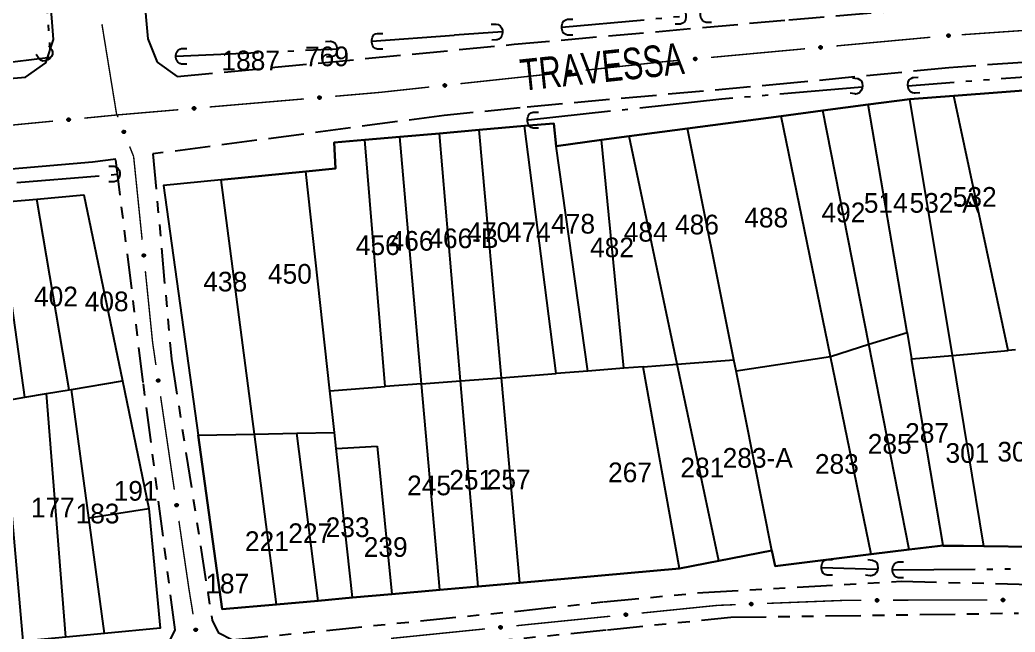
# Model space of a CAD drawing. Extents: x 201225 to 202591, y 4854937 to 4856079.
# Drawn here: x 201723.5 to 201850, y 4855052.7 to 4855130.5 of the extents above; entities that cross this region are included whole.
import ezdxf
from ezdxf.enums import TextEntityAlignment as Align

# ---------------------------------------------------------------- set-up
doc = ezdxf.new("R2010")
doc.units = 0
doc.header["$LTSCALE"] = 1.5
doc.header["$MEASUREMENT"] = 0
for name, pattern in [('TRACO_05', [11, 7, -1, 0.5, -1, 0.5, -1]), ('TRACO_11', [8, 3, -1, 3, -1]), ('TRACO_25', [8, 3, -1, 1, -1, 1, -1])]:
    doc.linetypes.add(name, pattern=pattern)
for name, color, linetype in [('CD_MALHA_LOTES', 7, 'CONTINUOUS'), ('HD-VALAS-DRENOS', 170, 'CONTINUOUS'), ('RU-QUADRA', 210, 'CONTINUOUS'), ('SV-BUEIRO-VALA', 7, 'CONTINUOUS'), ('SV-EIXO-RUA-N-PAV', 6, 'CONTINUOUS'), ('SV-EIXO-RUA-PAV', 20, 'CONTINUOUS'), ('SV-RUA-NAO-PAV', 7, 'CONTINUOUS'), ('SV-RUA-PAVIM', 7, 'CONTINUOUS'), ('SV-TXT-RUA-PAV', 7, 'CONTINUOUS'), ('Th_NmrPort', 7, 'CONTINUOUS')]:
    doc.layers.add(name, color=color, linetype=linetype)
doc.styles.add('ARIAL', font='ARIAL.SHX')

# ---------------------------------------------------------------- blocks, each defined once
blk = doc.blocks.new('COD120', base_point=(202325.86, 4856054.02))
at = {"layer": 'SV-BUEIRO-VALA'}
blk.add_lwpolyline([(202324.86, 4856052.62), (202324.86, 4856053.203333), (202324.86, 4856053.290833), (202324.943333, 4856053.524167), (202325.11, 4856053.786667), (202325.36, 4856053.9325), (202325.693333, 4856054.02), (202326.026667, 4856054.02), (202326.36, 4856053.9325), (202326.61, 4856053.786667), (202326.776667, 4856053.524167), (202326.86, 4856053.290833), (202326.86, 4856053.203333), (202326.86, 4856052.62)], dxfattribs=at)

msp = doc.modelspace()

# ---------------------------------------------------------------- linework, layer by layer
at = {"layer": 'CD_MALHA_LOTES', "linetype": 'Continuous', "flags": 128}
for points in [[(201842.23, 4855120.83), (201853.87, 4855121.71)], [(201831.36, 4855119.71), (201836.64, 4855120.41)], [(201836.64, 4855120.41), (201842.23, 4855120.83)], [(201842.04, 4855087.86), (201836.64, 4855120.41)], [(201849.13, 4855088.48), (201842.23, 4855120.83)], [(201825.59, 4855118.95), (201831.36, 4855119.71)], [(201836.28, 4855090.76), (201831.36, 4855119.71)], [(201808.39, 4855116.66), (201820.29, 4855118.24)], [(201820.29, 4855118.24), (201825.59, 4855118.95)], [(201826.56, 4855087.73), (201820.29, 4855118.24)], [(201831.44, 4855089.26), (201825.59, 4855118.95)], [(201776.85, 4855116.04), (201781.9, 4855116.49)], [(201781.9, 4855116.49), (201787.67, 4855116.99)], [(201784.74, 4855085.02), (201781.9, 4855116.49)], [(201787.67, 4855116.99), (201791.4, 4855117.32)], [(201791.7, 4855085.55), (201787.67, 4855116.99)], [(201791.4, 4855117.32), (201791.69, 4855114.44)], [(201800.99, 4855115.68), (201808.39, 4855116.66)], [(201814.27, 4855087.29), (201808.39, 4855116.66)], [(201763.5, 4855114.88), (201767.36, 4855115.21)], [(201767.36, 4855115.21), (201771.81, 4855115.6)], [(201769.96, 4855083.89), (201767.36, 4855115.21)], [(201771.81, 4855115.6), (201776.85, 4855116.04)], [(201774.59, 4855084.24), (201771.81, 4855115.6)], [(201779.54, 4855084.62), (201776.85, 4855116.04)], [(201791.69, 4855114.44), (201797.47, 4855115.21)], [(201797.47, 4855115.21), (201800.99, 4855115.68)], [(201800.31, 4855086.22), (201797.47, 4855115.21)], [(201807.09, 4855086.74), (201800.99, 4855115.68)], [(201763.64, 4855111.57), (201763.5, 4855114.88)], [(201795.71, 4855085.86), (201791.69, 4855114.44)], [(201759.88, 4855111.2), (201763.64, 4855111.57)], [(201749.13, 4855110.14), (201741.78, 4855109.41)], [(201749.13, 4855110.14), (201759.88, 4855111.2)], [(201753.34, 4855077.87), (201749.13, 4855110.14)], [(201762.94, 4855083.35), (201759.88, 4855111.2)], [(201741.78, 4855109.41), (201746.18, 4855077.74)], [(201720.7, 4855107.25), (201725.68, 4855107.71)], [(201725.68, 4855107.71), (201731.67, 4855108.25)], [(201729.8, 4855083.48), (201725.68, 4855107.71)], [(201731.67, 4855108.25), (201736.6, 4855084.61)], [(201724.19, 4855082.54), (201720.7, 4855107.25)], [(201831.44, 4855089.26), (201836.28, 4855090.76)], [(201836.28, 4855090.76), (201836.85, 4855087.4)], [(201826.56, 4855087.73), (201831.44, 4855089.26)], [(201836.57, 4855063.2), (201831.44, 4855089.26)], [(201814.56, 4855085.88), (201826.56, 4855087.73)], [(201831.72, 4855062.59), (201826.56, 4855087.73)], [(201836.85, 4855087.4), (201842.04, 4855087.86)], [(201840.88, 4855063.7), (201836.85, 4855087.4)], [(201842.04, 4855087.86), (201849.13, 4855088.48)], [(201846.06, 4855063.61), (201842.04, 4855087.86)], [(201850.07, 4855088.56), (201849.13, 4855088.48)], [(201800.31, 4855086.22), (201795.71, 4855085.86)], [(201802.75, 4855086.4), (201800.31, 4855086.22)], [(201802.75, 4855086.4), (201807.09, 4855086.74)], [(201807.38, 4855060.78), (201802.75, 4855086.4)], [(201807.09, 4855086.74), (201814.27, 4855087.29)], [(201812.35, 4855061.76), (201807.09, 4855086.74)], [(201814.56, 4855085.88), (201814.27, 4855087.29)], [(201779.54, 4855084.62), (201784.74, 4855085.02)], [(201784.74, 4855085.02), (201791.7, 4855085.55)], [(201787.08, 4855058.98), (201784.74, 4855085.02)], [(201795.71, 4855085.86), (201791.7, 4855085.55)], [(201819.12, 4855063.09), (201814.56, 4855085.88)], [(201730.1, 4855083.53), (201736.6, 4855084.61)], [(201736.6, 4855084.61), (201739.95, 4855068.4)], [(201762.94, 4855083.35), (201769.96, 4855083.89)], [(201774.59, 4855084.24), (201769.96, 4855083.89)], [(201774.59, 4855084.24), (201779.54, 4855084.62)], [(201776.9, 4855058.07), (201774.59, 4855084.24)], [(201781.78, 4855058.51), (201779.54, 4855084.62)], [(201721.28, 4855082.06), (201724.19, 4855082.54)], [(201724.19, 4855082.54), (201726.94, 4855083)], [(201726.94, 4855083), (201729.8, 4855083.48)], [(201729.4, 4855052.08), (201726.94, 4855083)], [(201729.8, 4855083.48), (201730.1, 4855083.53)], [(201732.3, 4855067.24), (201730.1, 4855083.53)], [(201763.52, 4855078.06), (201762.94, 4855083.35)], [(201746.18, 4855077.74), (201753.34, 4855077.87)], [(201749.26, 4855055.61), (201746.18, 4855077.74)], [(201753.34, 4855077.87), (201758.75, 4855077.97)], [(201756.16, 4855056.23), (201753.34, 4855077.87)], [(201758.75, 4855077.97), (201763.52, 4855078.06)], [(201761.46, 4855056.7), (201758.75, 4855077.97)], [(201763.74, 4855076.02), (201763.52, 4855078.06)], [(201723.96, 4855051.56), (201721.75, 4855076.75)], [(201763.74, 4855076.02), (201768.96, 4855076.33)], [(201765.82, 4855057.09), (201763.74, 4855076.02)], [(201768.96, 4855076.33), (201770.79, 4855057.53)], [(201732.3, 4855067.24), (201739.95, 4855068.4)], [(201739.95, 4855068.4), (201741.35, 4855053.23)], [(201734.28, 4855052.55), (201732.3, 4855067.24)], [(201840.88, 4855063.7), (201836.57, 4855063.2)], [(201846.06, 4855063.61), (201840.88, 4855063.7)], [(201852.25, 4855063.55), (201846.06, 4855063.61)], [(201819.12, 4855063.09), (201812.35, 4855061.76)], [(201819.52, 4855061.08), (201819.12, 4855063.09)], [(201831.72, 4855062.59), (201819.52, 4855061.08)], [(201836.57, 4855063.2), (201831.72, 4855062.59)], [(201812.35, 4855061.76), (201807.38, 4855060.78)], [(201807.38, 4855060.78), (201787.08, 4855058.98)], [(201781.78, 4855058.51), (201776.9, 4855058.07)], [(201787.08, 4855058.98), (201781.78, 4855058.51)], [(201765.82, 4855057.09), (201761.46, 4855056.7)], [(201770.79, 4855057.53), (201765.82, 4855057.09)], [(201776.9, 4855058.07), (201770.79, 4855057.53)], [(201756.16, 4855056.23), (201749.26, 4855055.61)], [(201761.46, 4855056.7), (201756.16, 4855056.23)], [(201741.35, 4855053.23), (201734.28, 4855052.55)]]:
    msp.add_lwpolyline(points, dxfattribs=at)
at = {"layer": 'HD-VALAS-DRENOS', "linetype": 'TRACO_05'}
for points in [[(201725.07, 4855158.25, 9.18), (201727.43, 4855125.69, 8.89), (201710.87, 4855123.67, 9.33), (201695.95, 4855122.49, 9.37)], [(201792.41, 4855129.53, 7.92), (201808.18, 4855130.97, 7.43)], [(201768.25, 4855127.75, 8.7), (201778.77, 4855128.54, 8.7), (201784.87, 4855128.97, 8.13)], [(201743.37, 4855125.83, 9.27), (201763.85, 4855126.79, 8.74)], [(201886.42, 4855126.8, 4.1), (201858.72, 4855123.76, 5.14), (201836.39, 4855122.06, 5.94)], [(201830.59, 4855121.91, 5.97), (201812.75, 4855120.39, 6.78), (201798.61, 4855118.85, 7.22), (201788.03, 4855117.72, 7.77)], [(201628.72, 4855101.63, 10.17), (201690.28, 4855107.04, 9.69), (201736.24, 4855110.89, 9.24)], [(201825.39, 4855060.93, 7.67), (201832.54, 4855060.72, 7.45)], [(201834.44, 4855060.62, 7.45), (201852, 4855060.76, 7.45)]]:
    msp.add_polyline3d(points, dxfattribs=at)
at = {"layer": 'RU-QUADRA', "linetype": 'Continuous', "flags": 128}
for points in [[(201853.87, 4855121.71), (201842.23, 4855120.83), (201836.64, 4855120.41), (201831.36, 4855119.71), (201825.59, 4855118.95), (201820.29, 4855118.24), (201808.39, 4855116.66), (201800.99, 4855115.68), (201797.47, 4855115.21), (201791.69, 4855114.44), (201791.4, 4855117.32), (201787.67, 4855116.99), (201781.9, 4855116.49), (201776.85, 4855116.04), (201771.81, 4855115.6), (201767.36, 4855115.21), (201763.5, 4855114.88), (201763.64, 4855111.57), (201759.88, 4855111.2), (201749.13, 4855110.14), (201741.78, 4855109.41), (201746.18, 4855077.74), (201749.26, 4855055.61), (201756.16, 4855056.23), (201761.46, 4855056.7), (201765.82, 4855057.09), (201770.79, 4855057.53), (201776.9, 4855058.07), (201781.78, 4855058.51), (201787.08, 4855058.98), (201807.38, 4855060.78), (201812.35, 4855061.76), (201819.12, 4855063.09), (201819.52, 4855061.08), (201831.72, 4855062.59), (201836.57, 4855063.2), (201840.87, 4855063.73), (201840.88, 4855063.66), (201846.06, 4855063.61), (201852.25, 4855063.55)], [(201720.7, 4855107.25), (201725.68, 4855107.71), (201731.67, 4855108.25), (201736.6, 4855084.61), (201739.95, 4855068.4), (201741.35, 4855053.23), (201734.28, 4855052.55), (201729.4, 4855052.08), (201723.96, 4855051.56), (201714.25, 4855050.21)]]:
    msp.add_lwpolyline(points, dxfattribs=at)
at = {"layer": 'SV-EIXO-RUA-N-PAV', "const_width": 0.18}
for points in [[(201802.54, 4855055.13), (201811.49, 4855056.04)], [(201811.49, 4855056.04), (201812.2, 4855056.11)], [(201812.2, 4855056.11), (201814.49, 4855056.2)], [(201818.48, 4855056.36), (201828.48, 4855056.75)], [(201828.48, 4855056.75), (201828.51, 4855056.75)], [(201828.51, 4855056.75), (201830.48, 4855056.76)], [(201834.48, 4855056.77), (201846.48, 4855056.8)], [(201789.34, 4855053.8), (201798.56, 4855054.73)], [(201786.62, 4855053.52), (201788.61, 4855053.73)], [(201788.61, 4855053.73), (201789.34, 4855053.8)], [(201770.7, 4855051.91), (201782.64, 4855053.12)]]:
    msp.add_lwpolyline(points, dxfattribs=at)
at = {"layer": 'SV-EIXO-RUA-N-PAV'}
for points in [[(201816.34, 4855056.38), (201816.37, 4855056.42), (201816.4, 4855056.44), (201816.44, 4855056.46), (201816.47, 4855056.46), (201816.51, 4855056.46), (201816.54, 4855056.45), (201816.58, 4855056.43), (201816.62, 4855056.4), (201816.64, 4855056.36), (201816.65, 4855056.32), (201816.66, 4855056.29), (201816.66, 4855056.25), (201816.65, 4855056.22), (201816.63, 4855056.18), (201816.59, 4855056.14), (201816.56, 4855056.12), (201816.52, 4855056.11), (201816.49, 4855056.11), (201816.45, 4855056.11), (201816.42, 4855056.12), (201816.38, 4855056.14), (201816.34, 4855056.17), (201816.32, 4855056.2), (201816.31, 4855056.24), (201816.31, 4855056.27), (201816.31, 4855056.31), (201816.31, 4855056.35), (201816.34, 4855056.38)], [(201832.33, 4855056.87), (201832.37, 4855056.91), (201832.4, 4855056.93), (201832.44, 4855056.94), (201832.47, 4855056.94), (201832.51, 4855056.94), (201832.54, 4855056.93), (201832.58, 4855056.91), (201832.61, 4855056.87), (201832.63, 4855056.83), (201832.65, 4855056.8), (201832.65, 4855056.76), (201832.65, 4855056.73), (201832.63, 4855056.69), (201832.61, 4855056.66), (201832.58, 4855056.62), (201832.54, 4855056.6), (201832.51, 4855056.59), (201832.47, 4855056.59), (201832.44, 4855056.59), (201832.4, 4855056.6), (201832.37, 4855056.62), (201832.33, 4855056.66), (201832.31, 4855056.69), (201832.3, 4855056.73), (201832.3, 4855056.76), (201832.3, 4855056.8), (201832.31, 4855056.83), (201832.33, 4855056.87)], [(201848.33, 4855056.91), (201848.37, 4855056.95), (201848.4, 4855056.97), (201848.44, 4855056.98), (201848.47, 4855056.98), (201848.51, 4855056.98), (201848.54, 4855056.97), (201848.58, 4855056.95), (201848.61, 4855056.91), (201848.63, 4855056.88), (201848.65, 4855056.84), (201848.65, 4855056.81), (201848.65, 4855056.77), (201848.63, 4855056.74), (201848.61, 4855056.7), (201848.58, 4855056.66), (201848.54, 4855056.64), (201848.51, 4855056.63), (201848.47, 4855056.63), (201848.44, 4855056.63), (201848.4, 4855056.64), (201848.37, 4855056.66), (201848.33, 4855056.7), (201848.31, 4855056.73), (201848.3, 4855056.77), (201848.3, 4855056.8), (201848.3, 4855056.84), (201848.31, 4855056.88), (201848.33, 4855056.91)], [(201800.39, 4855055.03), (201800.42, 4855055.07), (201800.46, 4855055.09), (201800.49, 4855055.11), (201800.53, 4855055.11), (201800.56, 4855055.11), (201800.6, 4855055.1), (201800.63, 4855055.09), (201800.67, 4855055.06), (201800.7, 4855055.02), (201800.71, 4855054.99), (201800.72, 4855054.95), (201800.72, 4855054.92), (201800.71, 4855054.88), (201800.7, 4855054.84), (201800.66, 4855054.81), (201800.63, 4855054.78), (201800.6, 4855054.77), (201800.56, 4855054.76), (201800.52, 4855054.76), (201800.49, 4855054.77), (201800.45, 4855054.78), (201800.41, 4855054.82), (201800.39, 4855054.85), (201800.37, 4855054.88), (201800.37, 4855054.92), (201800.37, 4855054.95), (201800.37, 4855054.99), (201800.39, 4855055.03)], [(201784.47, 4855053.42), (201784.5, 4855053.46), (201784.54, 4855053.48), (201784.57, 4855053.5), (201784.61, 4855053.5), (201784.64, 4855053.5), (201784.68, 4855053.5), (201784.72, 4855053.48), (201784.75, 4855053.45), (201784.78, 4855053.41), (201784.8, 4855053.38), (201784.8, 4855053.34), (201784.8, 4855053.31), (201784.79, 4855053.27), (201784.78, 4855053.23), (201784.74, 4855053.2), (201784.71, 4855053.17), (201784.68, 4855053.16), (201784.64, 4855053.15), (201784.61, 4855053.15), (201784.57, 4855053.16), (201784.53, 4855053.17), (201784.5, 4855053.21), (201784.47, 4855053.24), (201784.46, 4855053.27), (201784.45, 4855053.31), (201784.45, 4855053.34), (201784.45, 4855053.38), (201784.47, 4855053.42)]]:
    msp.add_lwpolyline(points, close=True, dxfattribs=at)
for points in [[(201816.31, 4855056.35), (201816.62, 4855056.4)], [(201816.31, 4855056.31), (201816.64, 4855056.36)], [(201816.31, 4855056.29), (201816.64, 4855056.34)], [(201816.31, 4855056.27), (201816.65, 4855056.32)], [(201816.31, 4855056.26), (201816.66, 4855056.3)], [(201816.31, 4855056.24), (201816.66, 4855056.29)], [(201816.32, 4855056.33), (201816.63, 4855056.38)], [(201816.32, 4855056.22), (201816.66, 4855056.27)], [(201816.32, 4855056.2), (201816.66, 4855056.25)], [(201816.33, 4855056.36), (201816.6, 4855056.41)], [(201816.33, 4855056.19), (201816.65, 4855056.23)], [(201816.34, 4855056.38), (201816.58, 4855056.43)], [(201816.34, 4855056.17), (201816.65, 4855056.22)], [(201816.36, 4855056.4), (201816.56, 4855056.44)], [(201816.37, 4855056.42), (201816.54, 4855056.45)], [(201816.37, 4855056.15), (201816.63, 4855056.2)], [(201816.38, 4855056.14), (201816.63, 4855056.18)], [(201816.39, 4855056.43), (201816.52, 4855056.45)], [(201816.4, 4855056.44), (201816.51, 4855056.46)], [(201816.4, 4855056.13), (201816.6, 4855056.16)], [(201816.42, 4855056.12), (201816.59, 4855056.14)], [(201816.44, 4855056.11), (201816.57, 4855056.13)], [(201816.45, 4855056.11), (201816.56, 4855056.12)], [(201832.3, 4855056.8), (201832.63, 4855056.83)], [(201832.3, 4855056.78), (201832.64, 4855056.82)], [(201832.3, 4855056.76), (201832.65, 4855056.8)], [(201832.3, 4855056.75), (201832.65, 4855056.78)], [(201832.3, 4855056.73), (201832.65, 4855056.76)], [(201832.31, 4855056.83), (201832.61, 4855056.87)], [(201832.31, 4855056.82), (201832.62, 4855056.85)], [(201832.31, 4855056.71), (201832.65, 4855056.75)], [(201832.31, 4855056.69), (201832.65, 4855056.73)], [(201832.32, 4855056.85), (201832.59, 4855056.89)], [(201832.32, 4855056.67), (201832.64, 4855056.71)], [(201832.33, 4855056.87), (201832.58, 4855056.91)], [(201832.33, 4855056.66), (201832.63, 4855056.69)], [(201832.35, 4855056.89), (201832.55, 4855056.92)], [(201832.35, 4855056.64), (201832.62, 4855056.67)], [(201832.37, 4855056.91), (201832.54, 4855056.93)], [(201832.37, 4855056.62), (201832.61, 4855056.66)], [(201832.39, 4855056.92), (201832.52, 4855056.93)], [(201832.39, 4855056.61), (201832.59, 4855056.64)], [(201832.4, 4855056.93), (201832.51, 4855056.94)], [(201832.4, 4855056.6), (201832.58, 4855056.62)], [(201832.42, 4855056.6), (201832.55, 4855056.61)], [(201832.44, 4855056.59), (201832.54, 4855056.6)], [(201848.3, 4855056.84), (201848.63, 4855056.88)], [(201848.3, 4855056.82), (201848.64, 4855056.86)], [(201848.3, 4855056.8), (201848.65, 4855056.84)], [(201848.3, 4855056.79), (201848.65, 4855056.82)], [(201848.3, 4855056.77), (201848.65, 4855056.81)], [(201848.31, 4855056.88), (201848.61, 4855056.91)], [(201848.31, 4855056.86), (201848.62, 4855056.9)], [(201848.31, 4855056.75), (201848.65, 4855056.79)], [(201848.31, 4855056.73), (201848.65, 4855056.77)], [(201848.32, 4855056.89), (201848.59, 4855056.93)], [(201848.32, 4855056.72), (201848.64, 4855056.75)], [(201848.33, 4855056.91), (201848.58, 4855056.95)], [(201848.33, 4855056.7), (201848.63, 4855056.74)], [(201848.35, 4855056.93), (201848.55, 4855056.96)], [(201848.35, 4855056.68), (201848.62, 4855056.72)], [(201848.37, 4855056.95), (201848.54, 4855056.97)], [(201848.37, 4855056.66), (201848.61, 4855056.7)], [(201848.39, 4855056.96), (201848.52, 4855056.97)], [(201848.39, 4855056.66), (201848.59, 4855056.68)], [(201848.4, 4855056.97), (201848.51, 4855056.98)], [(201848.4, 4855056.64), (201848.58, 4855056.66)], [(201848.42, 4855056.64), (201848.55, 4855056.65)], [(201848.44, 4855056.63), (201848.54, 4855056.64)], [(201800.37, 4855054.99), (201800.67, 4855055.06)], [(201800.37, 4855054.95), (201800.7, 4855055.02)], [(201800.37, 4855054.94), (201800.7, 4855055.01)], [(201800.37, 4855054.92), (201800.71, 4855054.99)], [(201800.37, 4855054.9), (201800.72, 4855054.97)], [(201800.37, 4855054.88), (201800.72, 4855054.95)], [(201800.38, 4855055.01), (201800.65, 4855055.07)], [(201800.38, 4855054.97), (201800.68, 4855055.04)], [(201800.38, 4855054.87), (201800.72, 4855054.93)], [(201800.39, 4855055.03), (201800.63, 4855055.09)], [(201800.39, 4855054.85), (201800.72, 4855054.92)], [(201800.4, 4855054.83), (201800.71, 4855054.9)], [(201800.41, 4855055.05), (201800.61, 4855055.1)], [(201800.41, 4855054.82), (201800.71, 4855054.88)], [(201800.42, 4855055.07), (201800.6, 4855055.1)], [(201800.44, 4855055.08), (201800.57, 4855055.11)], [(201800.44, 4855054.8), (201800.7, 4855054.86)], [(201800.45, 4855054.78), (201800.7, 4855054.84)], [(201800.46, 4855055.09), (201800.56, 4855055.11)], [(201800.48, 4855054.78), (201800.67, 4855054.82)], [(201800.49, 4855054.77), (201800.66, 4855054.81)], [(201800.51, 4855054.76), (201800.64, 4855054.79)], [(201800.52, 4855054.76), (201800.63, 4855054.78)], [(201784.45, 4855053.38), (201784.75, 4855053.45)], [(201784.45, 4855053.34), (201784.78, 4855053.41)], [(201784.45, 4855053.33), (201784.78, 4855053.4)], [(201784.45, 4855053.31), (201784.8, 4855053.38)], [(201784.46, 4855053.36), (201784.76, 4855053.43)], [(201784.46, 4855053.29), (201784.8, 4855053.36)], [(201784.46, 4855053.27), (201784.8, 4855053.34)], [(201784.47, 4855053.42), (201784.72, 4855053.48)], [(201784.47, 4855053.4), (201784.73, 4855053.46)], [(201784.47, 4855053.26), (201784.8, 4855053.33)], [(201784.47, 4855053.24), (201784.8, 4855053.31)], [(201784.48, 4855053.22), (201784.79, 4855053.29)], [(201784.49, 4855053.44), (201784.69, 4855053.49)], [(201784.5, 4855053.46), (201784.68, 4855053.5)], [(201784.5, 4855053.21), (201784.79, 4855053.27)], [(201784.52, 4855053.47), (201784.65, 4855053.5)], [(201784.52, 4855053.19), (201784.78, 4855053.25)], [(201784.53, 4855053.17), (201784.78, 4855053.23)], [(201784.54, 4855053.48), (201784.64, 4855053.5)], [(201784.56, 4855053.17), (201784.75, 4855053.21)], [(201784.57, 4855053.16), (201784.74, 4855053.2)], [(201784.59, 4855053.16), (201784.72, 4855053.18)], [(201784.61, 4855053.15), (201784.71, 4855053.17)]]:
    msp.add_lwpolyline(points, dxfattribs=at)
at = {"layer": 'SV-EIXO-RUA-PAV', "const_width": 0.18}
for points in [[(201733.97, 4855129.91), (201735.74, 4855119.05)], [(201843.23, 4855128.57), (201855.2, 4855129.4)], [(201827.29, 4855127.15), (201839.24, 4855128.25)], [(201811.36, 4855125.69), (201823.31, 4855126.79)], [(201805.43, 4855125.15), (201807.38, 4855125.33)], [(201795.44, 4855124.07), (201805.38, 4855125.15)], [(201805.38, 4855125.15), (201805.43, 4855125.15)], [(201779.53, 4855122.36), (201791.47, 4855123.64)], [(201769.38, 4855121.26), (201775.56, 4855121.93)], [(201747.67, 4855119.4), (201759.63, 4855120.42)], [(201763.61, 4855120.76), (201768.6, 4855121.19)], [(201768.6, 4855121.19), (201769.38, 4855121.26)], [(201735.74, 4855119.05), (201735.82, 4855118.56)], [(201735.84, 4855118.38), (201743.69, 4855119.05)], [(201731.74, 4855117.98), (201735.72, 4855118.37)], [(201735.72, 4855118.37), (201735.84, 4855118.38)], [(201735.82, 4855118.56), (201736.01, 4855118.09)], [(201715.81, 4855116.45), (201727.75, 4855117.6)], [(201737.49, 4855114.38), (201737.86, 4855113.45)], [(201737.86, 4855113.45), (201738, 4855113.1)], [(201738, 4855113.1), (201739.08, 4855102.53)], [(201739.49, 4855098.55), (201740.4, 4855089.6)], [(201740.4, 4855089.6), (201740.41, 4855089.5)], [(201740.41, 4855089.5), (201740.83, 4855086.63)], [(201741.42, 4855082.67), (201743.17, 4855070.8)], [(201743.75, 4855066.84), (201744.92, 4855058.93)], [(201744.92, 4855058.93), (201745.03, 4855058.17)], [(201745.03, 4855058.17), (201745.55, 4855054.98)]]:
    msp.add_lwpolyline(points, dxfattribs=at)
at = {"layer": 'SV-EIXO-RUA-PAV'}
for points in [[(201841.41, 4855128.56), (201841.44, 4855128.6), (201841.48, 4855128.62), (201841.51, 4855128.64), (201841.54, 4855128.64), (201841.58, 4855128.64), (201841.62, 4855128.63), (201841.65, 4855128.61), (201841.69, 4855128.58), (201841.71, 4855128.54), (201841.73, 4855128.51), (201841.73, 4855128.47), (201841.73, 4855128.44), (201841.72, 4855128.4), (201841.71, 4855128.37), (201841.67, 4855128.33), (201841.64, 4855128.3), (201841.6, 4855128.29), (201841.57, 4855128.29), (201841.53, 4855128.29), (201841.5, 4855128.3), (201841.46, 4855128.32), (201841.42, 4855128.35), (201841.4, 4855128.38), (201841.39, 4855128.42), (201841.38, 4855128.45), (201841.38, 4855128.49), (201841.39, 4855128.52), (201841.41, 4855128.56)], [(201825.15, 4855127.07), (201825.18, 4855127.11), (201825.21, 4855127.13), (201825.25, 4855127.15), (201825.28, 4855127.15), (201825.32, 4855127.15), (201825.35, 4855127.14), (201825.39, 4855127.13), (201825.43, 4855127.09), (201825.45, 4855127.06), (201825.47, 4855127.02), (201825.48, 4855126.99), (201825.47, 4855126.95), (201825.47, 4855126.92), (201825.45, 4855126.88), (201825.42, 4855126.84), (201825.38, 4855126.82), (201825.35, 4855126.8), (201825.31, 4855126.8), (201825.28, 4855126.8), (201825.24, 4855126.81), (201825.2, 4855126.82), (201825.17, 4855126.86), (201825.14, 4855126.89), (201825.13, 4855126.92), (201825.12, 4855126.96), (201825.12, 4855126.99), (201825.13, 4855127.03), (201825.15, 4855127.07)], [(201809.21, 4855125.61), (201809.25, 4855125.65), (201809.28, 4855125.67), (201809.31, 4855125.69), (201809.35, 4855125.69), (201809.38, 4855125.69), (201809.42, 4855125.68), (201809.46, 4855125.67), (201809.5, 4855125.63), (201809.52, 4855125.6), (201809.54, 4855125.56), (201809.54, 4855125.53), (201809.54, 4855125.5), (201809.53, 4855125.46), (201809.51, 4855125.42), (201809.48, 4855125.38), (201809.45, 4855125.36), (201809.42, 4855125.34), (201809.38, 4855125.34), (201809.34, 4855125.34), (201809.31, 4855125.35), (201809.27, 4855125.36), (201809.23, 4855125.4), (201809.21, 4855125.43), (201809.2, 4855125.46), (201809.19, 4855125.5), (201809.19, 4855125.53), (201809.2, 4855125.57), (201809.21, 4855125.61)], [(201793.3, 4855123.95), (201793.33, 4855123.99), (201793.36, 4855124.02), (201793.4, 4855124.03), (201793.43, 4855124.04), (201793.47, 4855124.04), (201793.5, 4855124.03), (201793.54, 4855124.01), (201793.58, 4855123.98), (201793.6, 4855123.95), (201793.62, 4855123.91), (201793.63, 4855123.88), (201793.63, 4855123.84), (201793.62, 4855123.81), (201793.6, 4855123.77), (201793.57, 4855123.73), (201793.54, 4855123.71), (201793.5, 4855123.69), (201793.47, 4855123.69), (201793.43, 4855123.68), (201793.4, 4855123.69), (201793.36, 4855123.71), (201793.32, 4855123.74), (201793.3, 4855123.77), (201793.28, 4855123.81), (201793.28, 4855123.84), (201793.27, 4855123.88), (201793.28, 4855123.91), (201793.3, 4855123.95)], [(201777.39, 4855122.24), (201777.42, 4855122.27), (201777.46, 4855122.3), (201777.49, 4855122.32), (201777.52, 4855122.32), (201777.56, 4855122.32), (201777.59, 4855122.31), (201777.63, 4855122.3), (201777.67, 4855122.27), (201777.7, 4855122.23), (201777.71, 4855122.2), (201777.72, 4855122.16), (201777.72, 4855122.13), (201777.71, 4855122.09), (201777.69, 4855122.05), (201777.66, 4855122.01), (201777.63, 4855121.99), (201777.6, 4855121.98), (201777.56, 4855121.97), (201777.53, 4855121.97), (201777.49, 4855121.98), (201777.45, 4855121.99), (201777.41, 4855122.02), (201777.39, 4855122.06), (201777.37, 4855122.09), (201777.37, 4855122.13), (201777.37, 4855122.16), (201777.37, 4855122.2), (201777.39, 4855122.24)], [(201761.47, 4855120.69), (201761.5, 4855120.73), (201761.53, 4855120.76), (201761.57, 4855120.77), (201761.6, 4855120.77), (201761.64, 4855120.77), (201761.67, 4855120.77), (201761.71, 4855120.75), (201761.75, 4855120.72), (201761.77, 4855120.68), (201761.79, 4855120.65), (201761.8, 4855120.61), (201761.8, 4855120.58), (201761.79, 4855120.54), (201761.77, 4855120.5), (201761.74, 4855120.46), (201761.7, 4855120.44), (201761.67, 4855120.43), (201761.63, 4855120.42), (201761.6, 4855120.42), (201761.56, 4855120.43), (201761.52, 4855120.45), (201761.49, 4855120.48), (201761.46, 4855120.51), (201761.45, 4855120.55), (201761.44, 4855120.58), (201761.44, 4855120.62), (201761.45, 4855120.65), (201761.47, 4855120.69)], [(201745.53, 4855119.32), (201745.56, 4855119.36), (201745.59, 4855119.39), (201745.63, 4855119.4), (201745.66, 4855119.4), (201745.7, 4855119.4), (201745.73, 4855119.4), (201745.77, 4855119.38), (201745.81, 4855119.35), (201745.83, 4855119.31), (201745.85, 4855119.28), (201745.85, 4855119.24), (201745.85, 4855119.21), (201745.85, 4855119.17), (201745.83, 4855119.13), (201745.8, 4855119.1), (201745.76, 4855119.07), (201745.73, 4855119.06), (201745.69, 4855119.05), (201745.66, 4855119.05), (201745.62, 4855119.06), (201745.58, 4855119.08), (201745.55, 4855119.11), (201745.52, 4855119.14), (201745.51, 4855119.18), (201745.5, 4855119.21), (201745.5, 4855119.25), (201745.51, 4855119.28), (201745.53, 4855119.32)], [(201729.59, 4855117.89), (201729.62, 4855117.93), (201729.66, 4855117.95), (201729.69, 4855117.97), (201729.73, 4855117.97), (201729.76, 4855117.97), (201729.8, 4855117.96), (201729.83, 4855117.95), (201729.87, 4855117.92), (201729.9, 4855117.88), (201729.91, 4855117.85), (201729.92, 4855117.81), (201729.92, 4855117.78), (201729.91, 4855117.74), (201729.89, 4855117.7), (201729.86, 4855117.66), (201729.83, 4855117.64), (201729.79, 4855117.63), (201729.76, 4855117.62), (201729.72, 4855117.62), (201729.69, 4855117.63), (201729.65, 4855117.64), (201729.61, 4855117.68), (201729.59, 4855117.71), (201729.57, 4855117.74), (201729.57, 4855117.78), (201729.57, 4855117.81), (201729.57, 4855117.85), (201729.59, 4855117.89)], [(201736.8, 4855116.41), (201736.84, 4855116.39), (201736.88, 4855116.37), (201736.9, 4855116.34), (201736.91, 4855116.31), (201736.92, 4855116.27), (201736.93, 4855116.24), (201736.92, 4855116.19), (201736.9, 4855116.15), (201736.87, 4855116.12), (201736.85, 4855116.09), (201736.82, 4855116.07), (201736.78, 4855116.07), (201736.74, 4855116.06), (201736.7, 4855116.07), (201736.66, 4855116.09), (201736.62, 4855116.11), (201736.6, 4855116.14), (201736.59, 4855116.18), (201736.58, 4855116.21), (201736.57, 4855116.25), (201736.58, 4855116.29), (201736.6, 4855116.33), (201736.62, 4855116.37), (201736.65, 4855116.39), (201736.68, 4855116.4), (201736.72, 4855116.41), (201736.75, 4855116.42), (201736.8, 4855116.41)], [(201739.38, 4855100.7), (201739.42, 4855100.67), (201739.44, 4855100.63), (201739.46, 4855100.6), (201739.46, 4855100.56), (201739.46, 4855100.53), (201739.45, 4855100.49), (201739.44, 4855100.45), (201739.41, 4855100.42), (201739.37, 4855100.39), (201739.34, 4855100.38), (201739.3, 4855100.37), (201739.27, 4855100.37), (201739.23, 4855100.38), (201739.19, 4855100.39), (201739.16, 4855100.43), (201739.13, 4855100.46), (201739.12, 4855100.49), (201739.11, 4855100.53), (201739.11, 4855100.56), (201739.12, 4855100.6), (201739.13, 4855100.64), (201739.17, 4855100.67), (201739.2, 4855100.7), (201739.23, 4855100.71), (201739.27, 4855100.72), (201739.3, 4855100.72), (201739.34, 4855100.72), (201739.38, 4855100.7)], [(201741.21, 4855084.81), (201741.25, 4855084.78), (201741.28, 4855084.75), (201741.3, 4855084.72), (201741.3, 4855084.68), (201741.3, 4855084.65), (201741.3, 4855084.61), (201741.28, 4855084.57), (201741.26, 4855084.53), (201741.22, 4855084.5), (201741.19, 4855084.49), (201741.15, 4855084.48), (201741.12, 4855084.48), (201741.08, 4855084.48), (201741.04, 4855084.5), (201741, 4855084.53), (201740.98, 4855084.56), (201740.96, 4855084.6), (201740.95, 4855084.63), (201740.95, 4855084.67), (201740.96, 4855084.7), (201740.97, 4855084.74), (201741, 4855084.78), (201741.03, 4855084.81), (201741.07, 4855084.82), (201741.1, 4855084.83), (201741.14, 4855084.83), (201741.17, 4855084.83), (201741.21, 4855084.81)], [(201743.55, 4855068.98), (201743.59, 4855068.95), (201743.61, 4855068.92), (201743.63, 4855068.89), (201743.64, 4855068.85), (201743.64, 4855068.82), (201743.63, 4855068.78), (201743.62, 4855068.74), (201743.59, 4855068.7), (201743.55, 4855068.68), (201743.52, 4855068.66), (201743.49, 4855068.65), (201743.45, 4855068.65), (201743.42, 4855068.66), (201743.38, 4855068.67), (201743.34, 4855068.7), (201743.31, 4855068.73), (201743.3, 4855068.77), (201743.29, 4855068.8), (201743.29, 4855068.84), (201743.29, 4855068.87), (201743.31, 4855068.91), (201743.34, 4855068.95), (201743.37, 4855068.98), (201743.4, 4855068.99), (201743.44, 4855069), (201743.47, 4855069), (201743.51, 4855069), (201743.55, 4855068.98)], [(201745.96, 4855053.17), (201746.01, 4855053.14), (201746.03, 4855053.11), (201746.05, 4855053.07), (201746.06, 4855053.04), (201746.06, 4855053), (201746.05, 4855052.97), (201746.04, 4855052.93), (201746.01, 4855052.89), (201745.98, 4855052.86), (201745.95, 4855052.84), (201745.91, 4855052.84), (201745.88, 4855052.83), (201745.84, 4855052.84), (201745.8, 4855052.85), (201745.76, 4855052.88), (201745.73, 4855052.92), (201745.72, 4855052.95), (201745.71, 4855052.98), (201745.71, 4855053.02), (201745.71, 4855053.05), (201745.73, 4855053.09), (201745.76, 4855053.13), (201745.79, 4855053.16), (201745.82, 4855053.18), (201745.85, 4855053.18), (201745.89, 4855053.19), (201745.93, 4855053.18), (201745.96, 4855053.17)]]:
    msp.add_lwpolyline(points, close=True, dxfattribs=at)
for points in [[(201841.38, 4855128.49), (201841.71, 4855128.54)], [(201841.38, 4855128.45), (201841.73, 4855128.51)], [(201841.39, 4855128.52), (201841.69, 4855128.58)], [(201841.39, 4855128.5), (201841.7, 4855128.56)], [(201841.39, 4855128.47), (201841.72, 4855128.53)], [(201841.39, 4855128.43), (201841.73, 4855128.49)], [(201841.39, 4855128.42), (201841.73, 4855128.47)], [(201841.4, 4855128.54), (201841.67, 4855128.59)], [(201841.4, 4855128.4), (201841.73, 4855128.46)], [(201841.4, 4855128.38), (201841.73, 4855128.44)], [(201841.41, 4855128.56), (201841.65, 4855128.61)], [(201841.41, 4855128.36), (201841.72, 4855128.42)], [(201841.42, 4855128.35), (201841.72, 4855128.4)], [(201841.43, 4855128.58), (201841.63, 4855128.62)], [(201841.44, 4855128.6), (201841.62, 4855128.63)], [(201841.45, 4855128.33), (201841.71, 4855128.38)], [(201841.46, 4855128.61), (201841.59, 4855128.63)], [(201841.46, 4855128.32), (201841.71, 4855128.37)], [(201841.48, 4855128.62), (201841.58, 4855128.64)], [(201841.48, 4855128.31), (201841.68, 4855128.35)], [(201841.5, 4855128.3), (201841.67, 4855128.33)], [(201841.52, 4855128.29), (201841.65, 4855128.32)], [(201841.53, 4855128.29), (201841.64, 4855128.3)], [(201825.12, 4855126.99), (201825.45, 4855127.06)], [(201825.12, 4855126.96), (201825.47, 4855127.02)], [(201825.13, 4855127.03), (201825.43, 4855127.09)], [(201825.13, 4855127.01), (201825.44, 4855127.08)], [(201825.13, 4855126.98), (201825.46, 4855127.04)], [(201825.13, 4855126.94), (201825.47, 4855127)], [(201825.13, 4855126.92), (201825.48, 4855126.99)], [(201825.14, 4855127.05), (201825.41, 4855127.11)], [(201825.14, 4855126.91), (201825.47, 4855126.97)], [(201825.14, 4855126.89), (201825.47, 4855126.95)], [(201825.15, 4855127.07), (201825.39, 4855127.13)], [(201825.16, 4855126.87), (201825.47, 4855126.94)], [(201825.17, 4855127.09), (201825.36, 4855127.13)], [(201825.17, 4855126.86), (201825.47, 4855126.92)], [(201825.18, 4855127.11), (201825.35, 4855127.14)], [(201825.19, 4855126.84), (201825.45, 4855126.9)], [(201825.2, 4855127.12), (201825.33, 4855127.14)], [(201825.2, 4855126.82), (201825.45, 4855126.88)], [(201825.21, 4855127.13), (201825.32, 4855127.15)], [(201825.23, 4855126.82), (201825.42, 4855126.86)], [(201825.24, 4855126.81), (201825.42, 4855126.84)], [(201825.26, 4855126.8), (201825.39, 4855126.83)], [(201825.28, 4855126.8), (201825.38, 4855126.82)], [(201809.19, 4855125.53), (201809.52, 4855125.6)], [(201809.19, 4855125.52), (201809.52, 4855125.58)], [(201809.19, 4855125.5), (201809.54, 4855125.56)], [(201809.2, 4855125.57), (201809.5, 4855125.63)], [(201809.2, 4855125.55), (201809.5, 4855125.62)], [(201809.2, 4855125.48), (201809.54, 4855125.54)], [(201809.2, 4855125.46), (201809.54, 4855125.53)], [(201809.21, 4855125.61), (201809.46, 4855125.67)], [(201809.21, 4855125.59), (201809.47, 4855125.65)], [(201809.21, 4855125.45), (201809.54, 4855125.51)], [(201809.21, 4855125.43), (201809.54, 4855125.5)], [(201809.22, 4855125.41), (201809.53, 4855125.48)], [(201809.23, 4855125.63), (201809.43, 4855125.67)], [(201809.23, 4855125.4), (201809.53, 4855125.46)], [(201809.25, 4855125.65), (201809.42, 4855125.68)], [(201809.26, 4855125.66), (201809.39, 4855125.68)], [(201809.26, 4855125.38), (201809.52, 4855125.44)], [(201809.27, 4855125.36), (201809.51, 4855125.42)], [(201809.28, 4855125.67), (201809.38, 4855125.69)], [(201809.3, 4855125.36), (201809.49, 4855125.4)], [(201809.31, 4855125.35), (201809.48, 4855125.38)], [(201809.33, 4855125.34), (201809.46, 4855125.37)], [(201809.34, 4855125.34), (201809.45, 4855125.36)], [(201793.27, 4855123.88), (201793.6, 4855123.95)], [(201793.28, 4855123.91), (201793.58, 4855123.98)], [(201793.28, 4855123.9), (201793.59, 4855123.97)], [(201793.28, 4855123.86), (201793.61, 4855123.93)], [(201793.28, 4855123.84), (201793.62, 4855123.91)], [(201793.28, 4855123.82), (201793.62, 4855123.89)], [(201793.28, 4855123.81), (201793.63, 4855123.88)], [(201793.29, 4855123.93), (201793.56, 4855124)], [(201793.29, 4855123.79), (201793.62, 4855123.86)], [(201793.3, 4855123.95), (201793.54, 4855124.01)], [(201793.3, 4855123.77), (201793.63, 4855123.84)], [(201793.31, 4855123.76), (201793.62, 4855123.82)], [(201793.32, 4855123.97), (201793.51, 4855124.02)], [(201793.32, 4855123.74), (201793.62, 4855123.81)], [(201793.33, 4855123.99), (201793.5, 4855124.03)], [(201793.34, 4855123.73), (201793.61, 4855123.79)], [(201793.35, 4855124.01), (201793.48, 4855124.03)], [(201793.36, 4855124.02), (201793.47, 4855124.04)], [(201793.36, 4855123.71), (201793.6, 4855123.77)], [(201793.38, 4855123.7), (201793.58, 4855123.75)], [(201793.4, 4855123.69), (201793.57, 4855123.73)], [(201793.42, 4855123.69), (201793.55, 4855123.72)], [(201793.43, 4855123.68), (201793.54, 4855123.71)], [(201777.37, 4855122.2), (201777.67, 4855122.27)], [(201777.37, 4855122.18), (201777.68, 4855122.25)], [(201777.37, 4855122.16), (201777.7, 4855122.23)], [(201777.37, 4855122.14), (201777.7, 4855122.22)], [(201777.37, 4855122.13), (201777.71, 4855122.2)], [(201777.37, 4855122.11), (201777.71, 4855122.18)], [(201777.37, 4855122.09), (201777.72, 4855122.16)], [(201777.38, 4855122.21), (201777.65, 4855122.28)], [(201777.38, 4855122.07), (201777.72, 4855122.14)], [(201777.39, 4855122.24), (201777.63, 4855122.3)], [(201777.39, 4855122.06), (201777.72, 4855122.13)], [(201777.4, 4855122.04), (201777.71, 4855122.11)], [(201777.41, 4855122.26), (201777.61, 4855122.3)], [(201777.41, 4855122.02), (201777.71, 4855122.09)], [(201777.42, 4855122.27), (201777.59, 4855122.31)], [(201777.44, 4855122.29), (201777.57, 4855122.32)], [(201777.44, 4855122.01), (201777.7, 4855122.07)], [(201777.45, 4855121.99), (201777.69, 4855122.05)], [(201777.46, 4855122.3), (201777.56, 4855122.32)], [(201777.48, 4855121.99), (201777.67, 4855122.03)], [(201777.49, 4855121.98), (201777.66, 4855122.01)], [(201777.51, 4855121.97), (201777.64, 4855122)], [(201777.53, 4855121.97), (201777.63, 4855121.99)], [(201761.44, 4855120.62), (201761.77, 4855120.68)], [(201761.44, 4855120.58), (201761.79, 4855120.65)], [(201761.45, 4855120.65), (201761.75, 4855120.72)], [(201761.45, 4855120.64), (201761.76, 4855120.7)], [(201761.45, 4855120.6), (201761.78, 4855120.66)], [(201761.45, 4855120.56), (201761.79, 4855120.63)], [(201761.45, 4855120.55), (201761.8, 4855120.61)], [(201761.46, 4855120.67), (201761.73, 4855120.73)], [(201761.46, 4855120.53), (201761.79, 4855120.59)], [(201761.46, 4855120.51), (201761.8, 4855120.58)], [(201761.47, 4855120.69), (201761.71, 4855120.75)], [(201761.48, 4855120.5), (201761.79, 4855120.56)], [(201761.49, 4855120.71), (201761.69, 4855120.76)], [(201761.49, 4855120.48), (201761.79, 4855120.54)], [(201761.5, 4855120.73), (201761.67, 4855120.77)], [(201761.51, 4855120.47), (201761.77, 4855120.52)], [(201761.52, 4855120.74), (201761.65, 4855120.77)], [(201761.52, 4855120.45), (201761.77, 4855120.5)], [(201761.53, 4855120.76), (201761.64, 4855120.77)], [(201761.55, 4855120.44), (201761.75, 4855120.48)], [(201761.56, 4855120.43), (201761.74, 4855120.46)], [(201761.58, 4855120.43), (201761.71, 4855120.45)], [(201761.6, 4855120.42), (201761.7, 4855120.44)], [(201745.5, 4855119.25), (201745.83, 4855119.31)], [(201745.5, 4855119.21), (201745.85, 4855119.28)], [(201745.51, 4855119.28), (201745.81, 4855119.35)], [(201745.51, 4855119.27), (201745.82, 4855119.33)], [(201745.51, 4855119.23), (201745.84, 4855119.3)], [(201745.51, 4855119.2), (201745.85, 4855119.26)], [(201745.51, 4855119.18), (201745.85, 4855119.24)], [(201745.52, 4855119.3), (201745.79, 4855119.36)], [(201745.52, 4855119.16), (201745.85, 4855119.22)], [(201745.52, 4855119.14), (201745.85, 4855119.21)], [(201745.53, 4855119.32), (201745.77, 4855119.38)], [(201745.54, 4855119.13), (201745.85, 4855119.19)], [(201745.55, 4855119.34), (201745.74, 4855119.39)], [(201745.55, 4855119.11), (201745.85, 4855119.17)], [(201745.56, 4855119.36), (201745.73, 4855119.4)], [(201745.57, 4855119.1), (201745.83, 4855119.15)], [(201745.58, 4855119.38), (201745.71, 4855119.4)], [(201745.58, 4855119.08), (201745.83, 4855119.13)], [(201745.59, 4855119.39), (201745.7, 4855119.4)], [(201745.61, 4855119.07), (201745.8, 4855119.11)], [(201745.62, 4855119.06), (201745.8, 4855119.1)], [(201745.64, 4855119.06), (201745.77, 4855119.08)], [(201745.66, 4855119.05), (201745.76, 4855119.07)], [(201729.57, 4855117.85), (201729.87, 4855117.92)], [(201729.57, 4855117.83), (201729.88, 4855117.9)], [(201729.57, 4855117.81), (201729.9, 4855117.88)], [(201729.57, 4855117.8), (201729.9, 4855117.86)], [(201729.57, 4855117.78), (201729.91, 4855117.85)], [(201729.57, 4855117.76), (201729.91, 4855117.83)], [(201729.57, 4855117.74), (201729.92, 4855117.81)], [(201729.58, 4855117.87), (201729.85, 4855117.93)], [(201729.58, 4855117.73), (201729.92, 4855117.79)], [(201729.59, 4855117.89), (201729.83, 4855117.95)], [(201729.59, 4855117.71), (201729.92, 4855117.78)], [(201729.6, 4855117.69), (201729.91, 4855117.76)], [(201729.61, 4855117.91), (201729.81, 4855117.95)], [(201729.61, 4855117.68), (201729.91, 4855117.74)], [(201729.62, 4855117.93), (201729.8, 4855117.96)], [(201729.63, 4855117.66), (201729.9, 4855117.72)], [(201729.64, 4855117.94), (201729.77, 4855117.97)], [(201729.66, 4855117.95), (201729.76, 4855117.97)], [(201729.65, 4855117.64), (201729.89, 4855117.7)], [(201729.67, 4855117.64), (201729.87, 4855117.68)], [(201729.69, 4855117.63), (201729.86, 4855117.66)], [(201729.71, 4855117.62), (201729.84, 4855117.65)], [(201729.72, 4855117.62), (201729.83, 4855117.64)], [(201736.57, 4855116.25), (201736.66, 4855116.09)], [(201736.58, 4855116.29), (201736.7, 4855116.07)], [(201736.58, 4855116.26), (201736.68, 4855116.09)], [(201736.58, 4855116.22), (201736.64, 4855116.11)], [(201736.58, 4855116.21), (201736.62, 4855116.11)], [(201736.59, 4855116.31), (201736.72, 4855116.07)], [(201736.6, 4855116.33), (201736.74, 4855116.06)], [(201736.61, 4855116.35), (201736.76, 4855116.07)], [(201736.62, 4855116.37), (201736.78, 4855116.07)], [(201736.64, 4855116.37), (201736.8, 4855116.07)], [(201736.65, 4855116.39), (201736.82, 4855116.07)], [(201736.67, 4855116.39), (201736.83, 4855116.08)], [(201736.68, 4855116.4), (201736.85, 4855116.09)], [(201736.7, 4855116.41), (201736.86, 4855116.11)], [(201736.72, 4855116.41), (201736.87, 4855116.12)], [(201736.74, 4855116.41), (201736.89, 4855116.14)], [(201736.75, 4855116.42), (201736.9, 4855116.15)], [(201736.77, 4855116.41), (201736.91, 4855116.17)], [(201736.8, 4855116.41), (201736.92, 4855116.19)], [(201736.82, 4855116.4), (201736.92, 4855116.22)], [(201736.84, 4855116.39), (201736.93, 4855116.24)], [(201736.86, 4855116.38), (201736.92, 4855116.26)], [(201736.88, 4855116.37), (201736.92, 4855116.27)], [(201739.11, 4855100.58), (201739.14, 4855100.45)], [(201739.11, 4855100.56), (201739.13, 4855100.46)], [(201739.12, 4855100.6), (201739.16, 4855100.43)], [(201739.13, 4855100.64), (201739.19, 4855100.39)], [(201739.13, 4855100.61), (201739.17, 4855100.42)], [(201739.15, 4855100.65), (201739.21, 4855100.39)], [(201739.17, 4855100.67), (201739.23, 4855100.38)], [(201739.18, 4855100.69), (201739.25, 4855100.38)], [(201739.2, 4855100.7), (201739.27, 4855100.37)], [(201739.22, 4855100.7), (201739.28, 4855100.37)], [(201739.23, 4855100.71), (201739.3, 4855100.37)], [(201739.25, 4855100.71), (201739.32, 4855100.37)], [(201739.27, 4855100.72), (201739.34, 4855100.38)], [(201739.29, 4855100.72), (201739.36, 4855100.39)], [(201739.3, 4855100.72), (201739.37, 4855100.39)], [(201739.32, 4855100.71), (201739.39, 4855100.41)], [(201739.34, 4855100.72), (201739.41, 4855100.42)], [(201739.36, 4855100.71), (201739.42, 4855100.44)], [(201739.38, 4855100.7), (201739.44, 4855100.45)], [(201739.4, 4855100.68), (201739.45, 4855100.48)], [(201739.42, 4855100.67), (201739.45, 4855100.49)], [(201739.43, 4855100.65), (201739.46, 4855100.52)], [(201739.44, 4855100.63), (201739.46, 4855100.53)], [(201740.95, 4855084.67), (201740.98, 4855084.56)], [(201740.96, 4855084.7), (201741, 4855084.53)], [(201740.96, 4855084.68), (201740.99, 4855084.55)], [(201740.97, 4855084.74), (201741.04, 4855084.5)], [(201740.97, 4855084.72), (201741.02, 4855084.52)], [(201740.99, 4855084.76), (201741.06, 4855084.5)], [(201741, 4855084.78), (201741.08, 4855084.48)], [(201741.02, 4855084.79), (201741.1, 4855084.49)], [(201741.03, 4855084.81), (201741.12, 4855084.48)], [(201741.05, 4855084.81), (201741.14, 4855084.48)], [(201741.07, 4855084.82), (201741.15, 4855084.48)], [(201741.08, 4855084.82), (201741.17, 4855084.48)], [(201741.1, 4855084.83), (201741.19, 4855084.49)], [(201741.12, 4855084.83), (201741.21, 4855084.5)], [(201741.14, 4855084.83), (201741.22, 4855084.5)], [(201741.16, 4855084.83), (201741.24, 4855084.52)], [(201741.17, 4855084.83), (201741.26, 4855084.53)], [(201741.19, 4855084.82), (201741.27, 4855084.55)], [(201741.21, 4855084.81), (201741.28, 4855084.57)], [(201741.23, 4855084.79), (201741.29, 4855084.6)], [(201741.25, 4855084.78), (201741.3, 4855084.61)], [(201741.27, 4855084.76), (201741.3, 4855084.64)], [(201741.28, 4855084.75), (201741.3, 4855084.65)], [(201743.29, 4855068.87), (201743.34, 4855068.7)], [(201743.29, 4855068.85), (201743.32, 4855068.72)], [(201743.29, 4855068.84), (201743.31, 4855068.73)], [(201743.3, 4855068.89), (201743.36, 4855068.69)], [(201743.31, 4855068.91), (201743.38, 4855068.67)], [(201743.32, 4855068.93), (201743.4, 4855068.67)], [(201743.34, 4855068.95), (201743.42, 4855068.66)], [(201743.35, 4855068.96), (201743.43, 4855068.66)], [(201743.37, 4855068.98), (201743.45, 4855068.65)], [(201743.38, 4855068.98), (201743.47, 4855068.65)], [(201743.4, 4855068.99), (201743.49, 4855068.65)], [(201743.42, 4855068.99), (201743.5, 4855068.66)], [(201743.44, 4855069), (201743.52, 4855068.66)], [(201743.46, 4855069), (201743.54, 4855068.67)], [(201743.47, 4855069), (201743.55, 4855068.68)], [(201743.49, 4855069), (201743.57, 4855068.69)], [(201743.51, 4855069), (201743.59, 4855068.7)], [(201743.53, 4855068.99), (201743.6, 4855068.73)], [(201743.55, 4855068.98), (201743.62, 4855068.74)], [(201743.57, 4855068.97), (201743.62, 4855068.77)], [(201743.59, 4855068.95), (201743.63, 4855068.78)], [(201743.6, 4855068.93), (201743.63, 4855068.81)], [(201743.61, 4855068.92), (201743.64, 4855068.82)], [(201745.71, 4855053.05), (201745.76, 4855052.88)], [(201745.71, 4855053.03), (201745.74, 4855052.91)], [(201745.71, 4855053.02), (201745.73, 4855052.92)], [(201745.72, 4855053.07), (201745.78, 4855052.88)], [(201745.73, 4855053.09), (201745.8, 4855052.85)], [(201745.74, 4855053.11), (201745.82, 4855052.85)], [(201745.76, 4855053.13), (201745.84, 4855052.84)], [(201745.77, 4855053.15), (201745.86, 4855052.84)], [(201745.79, 4855053.16), (201745.88, 4855052.83)], [(201745.8, 4855053.17), (201745.89, 4855052.84)], [(201745.82, 4855053.18), (201745.91, 4855052.84)], [(201745.84, 4855053.18), (201745.93, 4855052.84)], [(201745.85, 4855053.18), (201745.95, 4855052.84)], [(201745.87, 4855053.18), (201745.96, 4855052.86)], [(201745.89, 4855053.19), (201745.98, 4855052.86)], [(201745.91, 4855053.18), (201745.99, 4855052.88)], [(201745.93, 4855053.18), (201746.01, 4855052.89)], [(201745.94, 4855053.17), (201746.02, 4855052.91)], [(201745.96, 4855053.17), (201746.04, 4855052.93)], [(201745.99, 4855053.15), (201746.05, 4855052.96)], [(201746.01, 4855053.14), (201746.05, 4855052.97)], [(201746.02, 4855053.12), (201746.05, 4855053)], [(201746.03, 4855053.11), (201746.06, 4855053)]]:
    msp.add_lwpolyline(points, dxfattribs=at)
at = {"layer": 'SV-RUA-NAO-PAV', "linetype": 'TRACO_25'}
for points in [[(201551.28, 4855021.95, 10.4), (201555.27, 4855018.81, 10.34), (201558.95, 4855018.58, 10.17), (201558.95, 4855018.59, 10.17), (201588.9, 4855027.64, 9.79), (201612.63, 4855032.4, 9.36), (201649.83, 4855037.94, 8.57), (201678.5, 4855042.79, 8.22), (201715.45, 4855047.44, 8.27), (201742.22, 4855050.84, 8.3), (201743.28, 4855052.99, 8.29), (201739.23, 4855084.39, 8.56), (201735.73, 4855112.79, 9.05)], [(201740.46, 4855113.43, 9.24), (201742.8, 4855087.39, 9.11), (201747.97, 4855054.21, 8.6), (201748.76, 4855052.65, 8.6), (201750.57, 4855051.73, 8.63), (201787.19, 4855055.43, 8.05), (201797.72, 4855056.56, 8.05), (201810.33, 4855057.75, 8), (201835.54, 4855059.17, 7.74), (201872.92, 4855058.26, 7.13), (201885.68, 4855057.16, 6.98), (201895.65, 4855056.33, 6.98), (201909.71, 4855055.32, 5.09), (201922.09, 4855053.19, 5.09), (201937.89, 4855050.77, 3.94), (201954.23, 4855049.65, 3.72), (201955.57, 4855050.97, 3.72)], [(201720.05, 4855043.83, 8.4), (201749.86, 4855047.83, 8.42), (201781.62, 4855051.37, 8.23), (201798.21, 4855053.02, 7.87), (201813.9, 4855054.59, 7.87), (201850.46, 4855055.13, 7.43)]]:
    msp.add_polyline3d(points, dxfattribs=at)
at = {"layer": 'SV-RUA-PAVIM', "linetype": 'Continuous'}
for points in [[(201729.66, 4855307.34, 10.32), (201728.46, 4855307.08, 10.3), (201727.35, 4855306.68, 10.3), (201725.82, 4855304.6, 10.41), (201724.76, 4855301.48, 10.39), (201725.89, 4855287.02, 10.39), (201730.04, 4855242.19, 9.39), (201735.43, 4855176.43, 9.52), (201739.81, 4855128.05, 9.1)], [(201677.87, 4855119.28, 9.62), (201724.24, 4855123.2, 9.3), (201726.86, 4855125, 9.29), (201727.82, 4855127.97, 9.29), (201725.46, 4855158.56, 9.13), (201718.21, 4855250.06, 9.62)], [(201735.73, 4855112.79, 8.38), (201732.76, 4855112.39, 9.56), (201647.65, 4855105.05, 10.51), (201609.65, 4855101.35, 10.51), (201539.05, 4855094.47, 10.64)]]:
    msp.add_polyline3d(points, dxfattribs=at)
at = {"layer": 'SV-RUA-PAVIM', "linetype": 'TRACO_11'}
for points in [[(201739.81, 4855128.05, 9.1), (201740.97, 4855125.07, 9.1), (201743.55, 4855123.25, 9.1), (201786.37, 4855127.36, 8.42), (201821.27, 4855130.47, 8.42), (201837.52, 4855131.81, 5.49), (201889.62, 4855135.83, 4.05), (201944.2, 4855140.03, 3.63), (201947.68, 4855141.27, 3.54)], [(201955.57, 4855050.97, 3.72), (201956.08, 4855054.53, 3.72), (201953.19, 4855088.87, 3.71), (201953.16, 4855095.05, 3.71), (201952.24, 4855119.76, 3.6), (201951.81, 4855124.87, 3.8), (201951.81, 4855124.93, 3.8), (201951.37, 4855128.55, 3.77), (201950.05, 4855130.73, 3.78), (201946.73, 4855132.11, 3.77), (201841.59, 4855124.37, 5.57), (201822.36, 4855122.5, 5.57), (201787.1, 4855119.3, 8.38), (201777.46, 4855118.32, 8.38), (201740.46, 4855113.43, 8.38)]]:
    msp.add_polyline3d(points, dxfattribs=at)

# ---------------------------------------------------------------- block references
at = {"layer": 'SV-BUEIRO-VALA'}
for p, rotation in [((201808.18, 4855130.97, 9.27), 273), ((201810.04, 4855131.13, 9.27), 90), ((201792.41, 4855129.53, 9.27), 90), ((201784.87, 4855128.97, 9.27), 273), ((201768.25, 4855127.75, 9.27), 90), ((201727.22, 4855125.47, 9.29), 215), ((201743.37, 4855125.83, 9.27), 90), ((201763.85, 4855126.79, 9.27), 273), ((201830.59, 4855121.91, 7.77), 261), ((201836.39, 4855122.06, 7.77), 96), ((201788.03, 4855117.72, 7.77), 90), ((201736.24, 4855110.89, 9.05), 270), ((201825.39, 4855060.93, 7.77), 90), ((201832.54, 4855060.72, 7.77), 261), ((201834.44, 4855060.62, 7.77), 90)]:
    msp.add_blockref('COD120', p, dxfattribs=dict(at, rotation=rotation))

# ---------------------------------------------------------------- texts
at = {"layer": 'SV-TXT-RUA-PAV', "style": 'ARIAL', "width": 0.7}
msp.add_text('TRAVESSA', height=4, rotation=6, dxfattribs=at).set_placement((201787.35, 4855121.44))
at = {"layer": 'Th_NmrPort', "color": 1}
for s, p in [('1887', (201749.16, 4855125.3)), ('769', (201759.78, 4855125.82)), ('532', (201842.09, 4855107.98)), ('514', (201830.79, 4855107.22)), ('532-A', (201836.6, 4855107.22)), ('488', (201815.6, 4855105.35)), ('492', (201825.41, 4855106.01)), ('478', (201791.06, 4855104.57)), ('486', (201806.8, 4855104.47)), ('466-B', (201775.45, 4855102.72)), ('470', (201780.4, 4855103.5)), ('474', (201785.43, 4855103.49)), ('484', (201800.29, 4855103.55)), ('456', (201766.24, 4855101.85)), ('466', (201770.52, 4855102.4)), ('482', (201796, 4855101.57)), ('450', (201755.07, 4855098.21)), ('438', (201746.85, 4855097.22)), ('402', (201725.34, 4855095.33)), ('408', (201731.78, 4855094.71)), ('287', (201836.04, 4855078)), ('285', (201831.29, 4855076.62)), ('283-A', (201812.85, 4855074.84)), ('301', (201841.17, 4855075.46)), ('302', (201847.76, 4855075.62)), ('281', (201807.48, 4855073.61)), ('283', (201824.57, 4855074.07)), ('267', (201798.29, 4855073)), ('245', (201772.75, 4855071.34)), ('251', (201778.11, 4855072.06)), ('257', (201782.87, 4855072.1)), ('191', (201735.46, 4855070.65)), ('177', (201724.94, 4855068.54)), ('183', (201730.62, 4855067.77)), ('233', (201762.4, 4855066.03)), ('227', (201757.65, 4855065.27)), ('221', (201752.14, 4855064.26)), ('239', (201767.24, 4855063.52)), ('187', (201747.11, 4855058.88))]:
    msp.add_text(s, height=2.5, dxfattribs=at).set_placement(p, align=Align.MIDDLE_LEFT)

doc.saveas('drawing.dxf')
